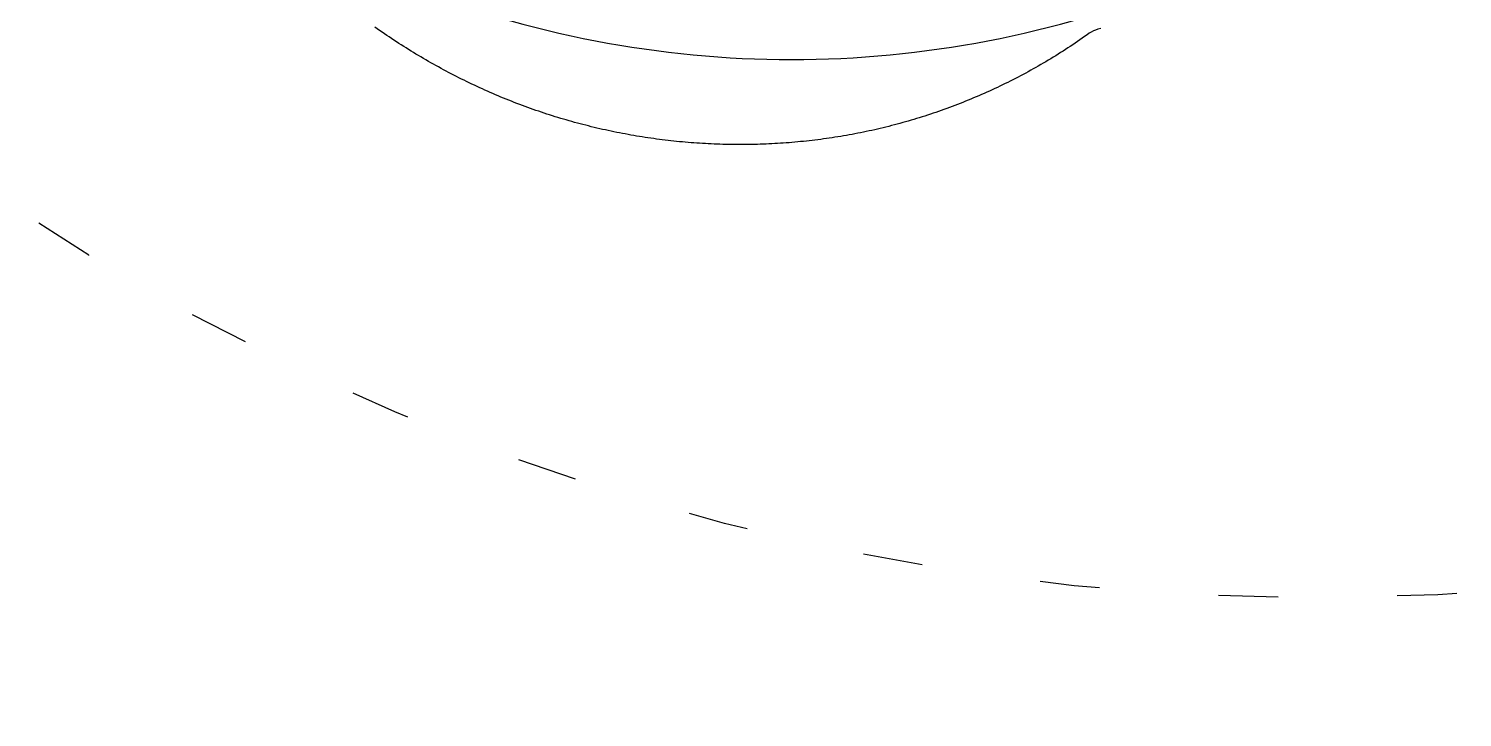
# Model space of a CAD drawing. Extents: x 0 to 216, y -5 to 280.
# Drawn here: x 117.66 to 125.17, y 183.47 to 187.08 of the extents above; entities that cross this region are included whole.
import ezdxf

# ---------------------------------------------------------------- set-up
doc = ezdxf.new("R2010")
doc.units = 0
doc.header["$LTSCALE"] = 10
doc.header["$MEASUREMENT"] = 0
doc.linetypes.add('SHORT_DASH', pattern=[0.125, 0.03125, -0.0625, 0.03125])
doc.layers.add('CADdetails-9-EXTRAFINE', color=9, linetype='CONTINUOUS')

msp = doc.modelspace()

# ---------------------------------------------------------------- linework, layer by layer
at = {"layer": 'CADdetails-9-EXTRAFINE', "linetype": 'Continuous'}
for p, q in [((119.4852, 187.0765), (119.4728, 187.0852)), ((119.4976, 187.0678), (119.4852, 187.0765)), ((119.51, 187.0592), (119.4976, 187.0678)), ((119.5225, 187.0506), (119.51, 187.0592)), ((123.2281, 187.0596), (123.2175, 187.0528)), ((123.2391, 187.0654), (123.2281, 187.0596)), ((123.2504, 187.0702), (123.2391, 187.0654)), ((123.2629, 187.0744), (123.2504, 187.0702)), ((123.2772, 187.0787), (123.2629, 187.0744)), ((119.535, 187.0421), (119.5225, 187.0506)), ((119.5475, 187.0336), (119.535, 187.0421)), ((119.5601, 187.0252), (119.5475, 187.0336)), ((119.5727, 187.0169), (119.5601, 187.0252)), ((119.5854, 187.0086), (119.5727, 187.0169)), ((119.5981, 187.0003), (119.5854, 187.0086)), ((119.6108, 186.9922), (119.5981, 187.0003)), ((119.6236, 186.984), (119.6108, 186.9922)), ((119.6364, 186.976), (119.6236, 186.984)), ((123.118, 186.9844), (123.1053, 186.9761)), ((123.1306, 186.9928), (123.118, 186.9844)), ((123.1432, 187.0012), (123.1306, 186.9928)), ((123.1558, 187.0097), (123.1432, 187.0012)), ((123.1683, 187.0183), (123.1558, 187.0097)), ((123.1807, 187.0269), (123.1683, 187.0183)), ((123.1931, 187.0355), (123.1807, 187.0269)), ((123.2056, 187.0443), (123.1931, 187.0355)), ((123.2175, 187.0528), (123.2056, 187.0443)), ((119.6492, 186.968), (119.6364, 186.976)), ((119.6621, 186.96), (119.6492, 186.968)), ((119.675, 186.9521), (119.6621, 186.96)), ((119.6879, 186.9443), (119.675, 186.9521)), ((119.7009, 186.9365), (119.6879, 186.9443)), ((119.7139, 186.9288), (119.7009, 186.9365)), ((119.727, 186.9211), (119.7139, 186.9288)), ((119.74, 186.9135), (119.727, 186.9211)), ((119.7532, 186.9059), (119.74, 186.9135)), ((119.7663, 186.8984), (119.7532, 186.9059)), ((123.0026, 186.9119), (122.9896, 186.9042)), ((123.0156, 186.9197), (123.0026, 186.9119)), ((123.0285, 186.9276), (123.0156, 186.9197)), ((123.0414, 186.9355), (123.0285, 186.9276)), ((123.0543, 186.9435), (123.0414, 186.9355)), ((123.0671, 186.9516), (123.0543, 186.9435)), ((123.0799, 186.9597), (123.0671, 186.9516)), ((123.0926, 186.9679), (123.0799, 186.9597)), ((123.1053, 186.9761), (123.0926, 186.9679)), ((119.7795, 186.891), (119.7663, 186.8984)), ((119.7927, 186.8836), (119.7795, 186.891)), ((119.8059, 186.8763), (119.7927, 186.8836)), ((119.8192, 186.8691), (119.8059, 186.8763)), ((119.8325, 186.8619), (119.8192, 186.8691)), ((119.8459, 186.8547), (119.8325, 186.8619)), ((119.8592, 186.8477), (119.8459, 186.8547)), ((119.8727, 186.8406), (119.8592, 186.8477)), ((119.8861, 186.8337), (119.8727, 186.8406)), ((119.8996, 186.8268), (119.8861, 186.8337)), ((122.8574, 186.8303), (122.844, 186.8233)), ((122.8708, 186.8374), (122.8574, 186.8303)), ((122.8841, 186.8446), (122.8708, 186.8374)), ((122.8974, 186.8518), (122.8841, 186.8446)), ((122.9107, 186.8591), (122.8974, 186.8518)), ((122.9239, 186.8664), (122.9107, 186.8591)), ((122.9371, 186.8739), (122.9239, 186.8664)), ((122.9503, 186.8813), (122.9371, 186.8739)), ((122.9634, 186.8889), (122.9503, 186.8813)), ((122.9765, 186.8965), (122.9634, 186.8889)), ((122.9896, 186.9042), (122.9765, 186.8965)), ((119.9131, 186.8199), (119.8996, 186.8268)), ((119.9266, 186.8132), (119.9131, 186.8199)), ((119.9402, 186.8065), (119.9266, 186.8132)), ((119.9537, 186.7998), (119.9402, 186.8065)), ((119.9674, 186.7932), (119.9537, 186.7998)), ((119.981, 186.7867), (119.9674, 186.7932)), ((119.9947, 186.7802), (119.981, 186.7867)), ((120.0084, 186.7738), (119.9947, 186.7802)), ((120.0222, 186.7675), (120.0084, 186.7738)), ((120.0359, 186.7612), (120.0222, 186.7675)), ((120.0497, 186.755), (120.0359, 186.7612)), ((120.0635, 186.7488), (120.0497, 186.755)), ((122.7081, 186.7565), (122.6943, 186.7502)), ((122.7218, 186.7629), (122.7081, 186.7565)), ((122.7355, 186.7694), (122.7218, 186.7629)), ((122.7492, 186.7759), (122.7355, 186.7694)), ((122.7628, 186.7824), (122.7492, 186.7759)), ((122.7764, 186.7891), (122.7628, 186.7824)), ((122.79, 186.7958), (122.7764, 186.7891)), ((122.8036, 186.8026), (122.79, 186.7958)), ((122.8171, 186.8094), (122.8036, 186.8026)), ((122.8305, 186.8163), (122.8171, 186.8094)), ((122.844, 186.8233), (122.8305, 186.8163)), ((120.0774, 186.7427), (120.0635, 186.7488)), ((120.0913, 186.7367), (120.0774, 186.7427)), ((120.1052, 186.7307), (120.0913, 186.7367)), ((120.1191, 186.7248), (120.1052, 186.7307)), ((120.1331, 186.719), (120.1191, 186.7248)), ((120.1471, 186.7132), (120.1331, 186.719)), ((120.1611, 186.7075), (120.1471, 186.7132)), ((120.1751, 186.7018), (120.1611, 186.7075)), ((120.1892, 186.6963), (120.1751, 186.7018)), ((120.2033, 186.6908), (120.1892, 186.6963)), ((120.2174, 186.6853), (120.2033, 186.6908)), ((120.2316, 186.6799), (120.2174, 186.6853)), ((120.2457, 186.6746), (120.2316, 186.6799)), ((122.5268, 186.6798), (122.5127, 186.6744)), ((122.5409, 186.6853), (122.5268, 186.6798)), ((122.555, 186.6909), (122.5409, 186.6853)), ((122.5691, 186.6965), (122.555, 186.6909)), ((122.5831, 186.7022), (122.5691, 186.6965)), ((122.5971, 186.708), (122.5831, 186.7022)), ((122.6111, 186.7138), (122.5971, 186.708)), ((122.625, 186.7197), (122.6111, 186.7138)), ((122.6389, 186.7257), (122.625, 186.7197)), ((122.6528, 186.7317), (122.6389, 186.7257)), ((122.6667, 186.7378), (122.6528, 186.7317)), ((122.6805, 186.744), (122.6667, 186.7378)), ((122.6943, 186.7502), (122.6805, 186.744)), ((120.2599, 186.6693), (120.2457, 186.6746)), ((120.2742, 186.6641), (120.2599, 186.6693)), ((120.2884, 186.659), (120.2742, 186.6641)), ((120.3027, 186.654), (120.2884, 186.659)), ((120.317, 186.649), (120.3027, 186.654)), ((120.3313, 186.6441), (120.317, 186.649)), ((120.3456, 186.6392), (120.3313, 186.6441)), ((120.36, 186.6344), (120.3456, 186.6392)), ((120.3744, 186.6297), (120.36, 186.6344)), ((120.3888, 186.625), (120.3744, 186.6297)), ((120.4032, 186.6204), (120.3888, 186.625)), ((120.4176, 186.6159), (120.4032, 186.6204)), ((120.4321, 186.6115), (120.4176, 186.6159)), ((120.4466, 186.6071), (120.4321, 186.6115)), ((120.4611, 186.6028), (120.4466, 186.6071)), ((122.3121, 186.6057), (122.2976, 186.6013)), ((122.3266, 186.6101), (122.3121, 186.6057)), ((122.3411, 186.6147), (122.3266, 186.6101)), ((122.3555, 186.6193), (122.3411, 186.6147)), ((122.3699, 186.6239), (122.3555, 186.6193)), ((122.3843, 186.6286), (122.3699, 186.6239)), ((122.3987, 186.6334), (122.3843, 186.6286)), ((122.413, 186.6383), (122.3987, 186.6334)), ((122.4273, 186.6433), (122.413, 186.6383)), ((122.4416, 186.6483), (122.4273, 186.6433)), ((122.4559, 186.6533), (122.4416, 186.6483)), ((122.4701, 186.6585), (122.4559, 186.6533)), ((122.4843, 186.6637), (122.4701, 186.6585)), ((122.4985, 186.669), (122.4843, 186.6637)), ((122.5127, 186.6744), (122.4985, 186.669)), ((120.4756, 186.5985), (120.4611, 186.6028)), ((120.4902, 186.5943), (120.4756, 186.5985)), ((120.5047, 186.5902), (120.4902, 186.5943)), ((120.5193, 186.5862), (120.5047, 186.5902)), ((120.5339, 186.5822), (120.5193, 186.5862)), ((120.5486, 186.5783), (120.5339, 186.5822)), ((120.5632, 186.5744), (120.5486, 186.5783)), ((120.5779, 186.5707), (120.5632, 186.5744)), ((120.5925, 186.567), (120.5779, 186.5707)), ((120.6072, 186.5633), (120.5925, 186.567)), ((120.622, 186.5598), (120.6072, 186.5633)), ((120.6367, 186.5563), (120.622, 186.5598)), ((120.6514, 186.5528), (120.6367, 186.5563)), ((120.6662, 186.5495), (120.6514, 186.5528)), ((120.681, 186.5462), (120.6662, 186.5495)), ((120.6957, 186.543), (120.681, 186.5462)), ((120.7106, 186.5398), (120.6957, 186.543)), ((120.7254, 186.5367), (120.7106, 186.5398)), ((120.7402, 186.5337), (120.7254, 186.5367)), ((120.7551, 186.5308), (120.7402, 186.5337)), ((120.7699, 186.5279), (120.7551, 186.5308)), ((122.0037, 186.5288), (121.9888, 186.5259)), ((122.0185, 186.5317), (122.0037, 186.5288)), ((122.0334, 186.5347), (122.0185, 186.5317)), ((122.0482, 186.5378), (122.0334, 186.5347)), ((122.063, 186.541), (122.0482, 186.5378)), ((122.0778, 186.5442), (122.063, 186.541)), ((122.0926, 186.5475), (122.0778, 186.5442)), ((122.1074, 186.5509), (122.0926, 186.5475)), ((122.1221, 186.5543), (122.1074, 186.5509)), ((122.1368, 186.5579), (122.1221, 186.5543)), ((122.1515, 186.5614), (122.1368, 186.5579)), ((122.1662, 186.5651), (122.1515, 186.5614)), ((122.1809, 186.5688), (122.1662, 186.5651)), ((122.1956, 186.5727), (122.1809, 186.5688)), ((122.2102, 186.5765), (122.1956, 186.5727)), ((122.2248, 186.5805), (122.2102, 186.5765)), ((122.2394, 186.5845), (122.2248, 186.5805)), ((122.254, 186.5886), (122.2394, 186.5845)), ((122.2686, 186.5928), (122.254, 186.5886)), ((122.2831, 186.597), (122.2686, 186.5928)), ((122.2976, 186.6013), (122.2831, 186.597)), ((120.7848, 186.5251), (120.7699, 186.5279)), ((120.7997, 186.5223), (120.7848, 186.5251)), ((120.8146, 186.5197), (120.7997, 186.5223)), ((120.8295, 186.5171), (120.8146, 186.5197)), ((120.8444, 186.5145), (120.8295, 186.5171)), ((120.8593, 186.5121), (120.8444, 186.5145)), ((120.8743, 186.5097), (120.8593, 186.5121)), ((120.8892, 186.5073), (120.8743, 186.5097)), ((120.9042, 186.5051), (120.8892, 186.5073)), ((120.9192, 186.5029), (120.9042, 186.5051)), ((120.9342, 186.5008), (120.9192, 186.5029)), ((120.9492, 186.4987), (120.9342, 186.5008)), ((120.9642, 186.4967), (120.9492, 186.4987)), ((120.9792, 186.4948), (120.9642, 186.4967)), ((120.9942, 186.493), (120.9792, 186.4948)), ((121.0092, 186.4912), (120.9942, 186.493)), ((121.0243, 186.4895), (121.0092, 186.4912)), ((121.0393, 186.4879), (121.0243, 186.4895)), ((121.0544, 186.4863), (121.0393, 186.4879)), ((121.0694, 186.4848), (121.0544, 186.4863)), ((121.0845, 186.4834), (121.0694, 186.4848)), ((121.0996, 186.482), (121.0845, 186.4834)), ((121.1147, 186.4807), (121.0996, 186.482)), ((121.1298, 186.4795), (121.1147, 186.4807)), ((121.1448, 186.4783), (121.1298, 186.4795)), ((121.1599, 186.4773), (121.1448, 186.4783)), ((121.175, 186.4762), (121.1599, 186.4773)), ((121.1901, 186.4753), (121.175, 186.4762)), ((121.2053, 186.4744), (121.1901, 186.4753)), ((121.2204, 186.4736), (121.2053, 186.4744)), ((121.2355, 186.4729), (121.2204, 186.4736)), ((121.2506, 186.4722), (121.2355, 186.4729)), ((121.2657, 186.4716), (121.2506, 186.4722)), ((121.2809, 186.4711), (121.2657, 186.4716)), ((121.296, 186.4707), (121.2809, 186.4711)), ((121.3111, 186.4703), (121.296, 186.4707)), ((121.3263, 186.47), (121.3111, 186.4703)), ((121.3414, 186.4697), (121.3263, 186.47)), ((121.3565, 186.4695), (121.3414, 186.4697)), ((121.3717, 186.4694), (121.3565, 186.4695)), ((121.3868, 186.4694), (121.3717, 186.4694)), ((121.4019, 186.4694), (121.3868, 186.4694)), ((121.4171, 186.4695), (121.4019, 186.4694)), ((121.4322, 186.4697), (121.4171, 186.4695)), ((121.4473, 186.47), (121.4322, 186.4697)), ((121.4625, 186.4703), (121.4473, 186.47)), ((121.4776, 186.4707), (121.4625, 186.4703)), ((121.4927, 186.4711), (121.4776, 186.4707)), ((121.5079, 186.4716), (121.4927, 186.4711)), ((121.523, 186.4722), (121.5079, 186.4716)), ((121.5381, 186.4729), (121.523, 186.4722)), ((121.5532, 186.4737), (121.5381, 186.4729)), ((121.5684, 186.4745), (121.5532, 186.4737)), ((121.5835, 186.4753), (121.5684, 186.4745)), ((121.5986, 186.4763), (121.5835, 186.4753)), ((121.6137, 186.4773), (121.5986, 186.4763)), ((121.6288, 186.4784), (121.6137, 186.4773)), ((121.6439, 186.4796), (121.6288, 186.4784)), ((121.659, 186.4808), (121.6439, 186.4796)), ((121.674, 186.4821), (121.659, 186.4808)), ((121.6891, 186.4835), (121.674, 186.4821)), ((121.7042, 186.4849), (121.6891, 186.4835)), ((121.7192, 186.4864), (121.7042, 186.4849)), ((121.7343, 186.488), (121.7192, 186.4864)), ((121.7494, 186.4897), (121.7343, 186.488)), ((121.7644, 186.4914), (121.7494, 186.4897)), ((121.7794, 186.4932), (121.7644, 186.4914)), ((121.7944, 186.4951), (121.7794, 186.4932)), ((121.8095, 186.497), (121.7944, 186.4951)), ((121.8245, 186.499), (121.8095, 186.497)), ((121.8395, 186.5011), (121.8245, 186.499)), ((121.8544, 186.5033), (121.8395, 186.5011)), ((121.8694, 186.5055), (121.8544, 186.5033)), ((121.8844, 186.5078), (121.8694, 186.5055)), ((121.8993, 186.5102), (121.8844, 186.5078)), ((121.9143, 186.5126), (121.8993, 186.5102)), ((121.9292, 186.5151), (121.9143, 186.5126)), ((121.9441, 186.5177), (121.9292, 186.5151)), ((121.959, 186.5204), (121.9441, 186.5177)), ((121.9739, 186.5231), (121.959, 186.5204)), ((121.9888, 186.5259), (121.9739, 186.5231))]:
    msp.add_line(p, q, dxfattribs=at)
msp.add_lwpolyline([(127.1422, 191.235, 0), (127.1431, 191.2861, -0.000148)], format="xyb", dxfattribs=at)
for radius in [18.5358, 17.6496]:
    msp.add_circle((124.406, 196.4993), radius, dxfattribs=at)
at = {"layer": 'CADdetails-9-EXTRAFINE', "linetype": 'SHORT_DASH'}
for radius in [18.3143, 12.4064]:
    msp.add_circle((124.406, 196.4993), radius, dxfattribs=at)
at = {"layer": 'CADdetails-9-EXTRAFINE', "linetype": 'Continuous'}
msp.add_arc((121.6571, 192.3555), 5.44, 248.09763, 291.90237, dxfattribs=at)

doc.saveas('drawing.dxf')
